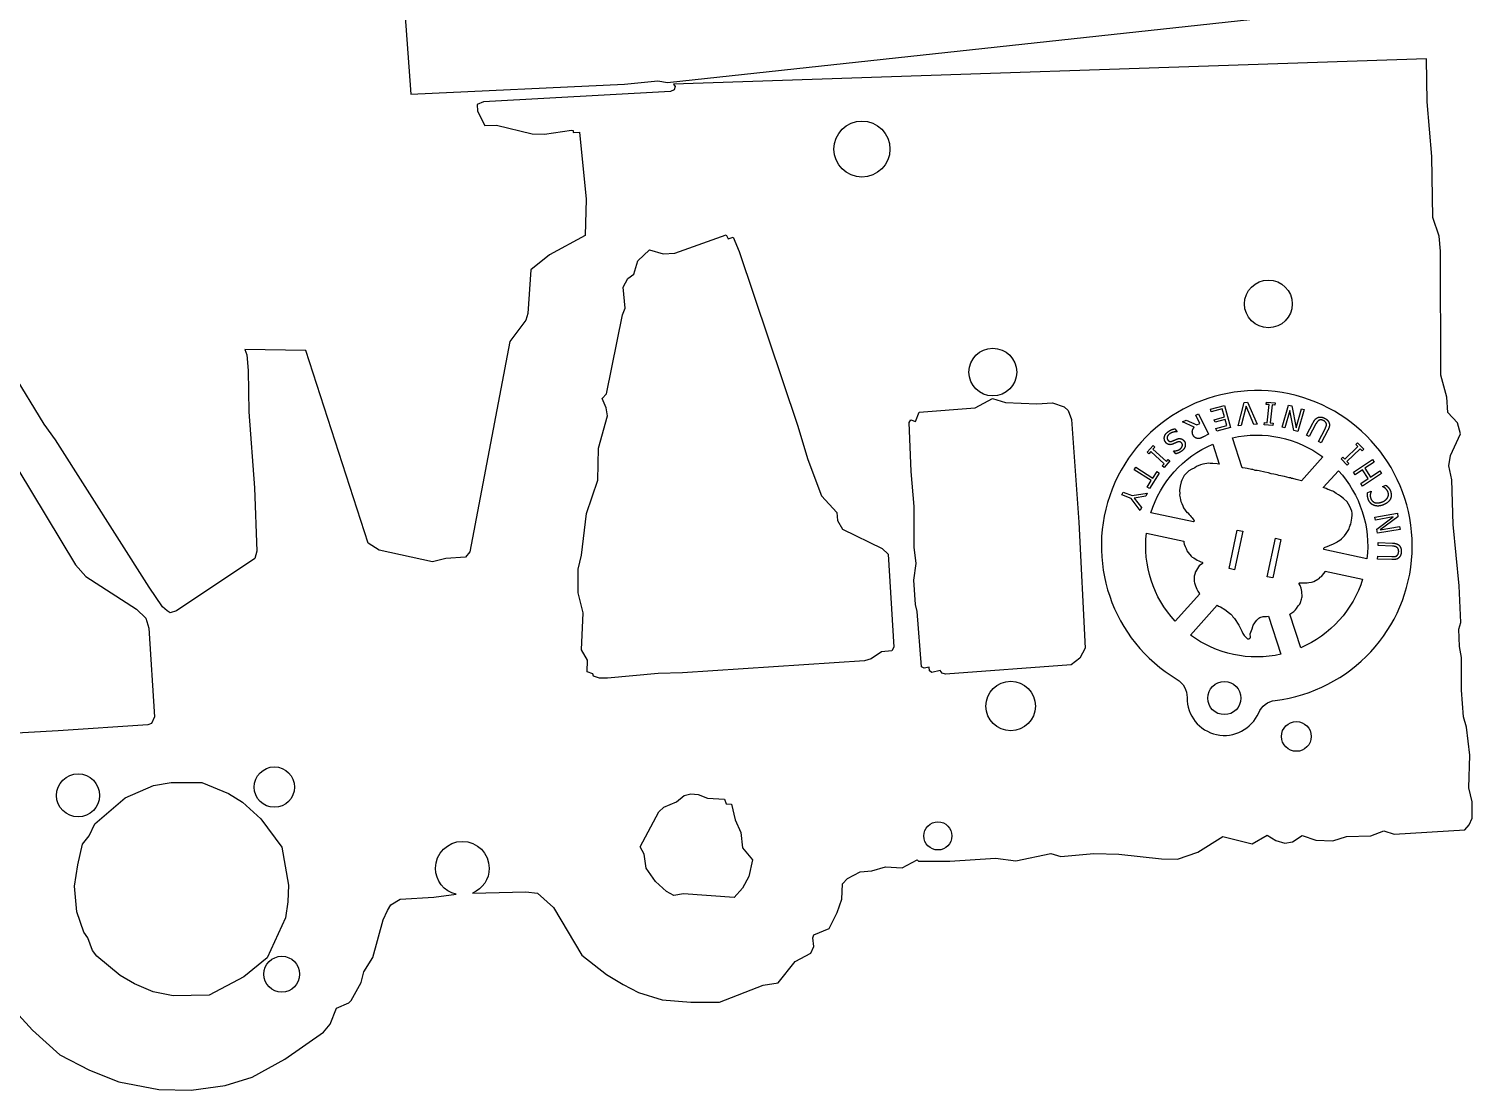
# Model space of a CAD drawing. Header units: millimetres. Extents: x 0 to 263, y -261 to 0.
# Drawn here: x 124 to 263.3, y -261 to -158.6 of the extents above; entities that cross this region are included whole.
import ezdxf

# ---------------------------------------------------------------- set-up
doc = ezdxf.new("R2010")
doc.units = ezdxf.units.MM
doc.layers.add('SCRAP_OUTLINE', color=5, linetype='Continuous')

msp = doc.modelspace()

# ---------------------------------------------------------------- linework, layer by layer
for points in [[(235.78, -223.11, 0.821365), (242.69, -224.58, -0.267689), (244.29, -223.38, 6.023346), (234.81, -221.36, -0.267689)], [(238.88, -200.59), (238.67, -200.56), (238.27, -200.54), (238.12, -200.53), (238, -200.53), (237.84, -200.51), (237.68, -200.54), (237.29, -200.59), (237.06, -200.66), (236.7, -200.81), (236.53, -200.94), (236.46, -200.99), (236.24, -201.08), (235.96, -201.24), (235.86, -201.33), (235.72, -201.45), (235.5, -201.69), (235.36, -201.95), (235.27, -202.13), (235.21, -202.31), (235.1, -202.7), (235.06, -203.13), (235.07, -203.42), (235.06, -203.57), (235.11, -203.83), (235.14, -204.04), (235.18, -204.18), (235.27, -204.4), (235.37, -204.62), (235.45, -204.79), (235.77, -205.24), (235.81, -205.25), (235.86, -205.29), (235.97, -205.44), (236.08, -205.56), (236.16, -205.68), (236.26, -205.77), (236.34, -205.88), (236.44, -205.98), (236.48, -206.03), (236.48, -206.08), (236.48, -206.09), (236.41, -206.17), (232.28, -205.29, -0.218412), (238.25, -198.66)], [(240.16, -198.04, -0.218412), (248.89, -199.89), (246.82, -202.19), (246.55, -202.14), (246.31, -202.08), (246, -201.98), (245.87, -201.96), (245.77, -201.92), (245.62, -201.9), (245.19, -201.78), (244.65, -201.67), (244.48, -201.62), (244.14, -201.55), (243.9, -201.51), (243.63, -201.42), (243.27, -201.37), (242.73, -201.25), (242.55, -201.2), (242.36, -201.19), (242.29, -201.18), (242.14, -201.11), (241.99, -201.11), (241.57, -201.02), (241.37, -200.99), (241.17, -200.94), (241.1, -200.93)], [(248.99, -208.84), (248.98, -208.81), (248.98, -208.74), (248.99, -208.69), (249.04, -208.64), (249.09, -208.61), (249.3, -208.55), (249.53, -208.43), (249.9, -208.27), (250.09, -208.17), (250.22, -208.13), (250.27, -208.1), (250.39, -208), (250.48, -207.96), (250.68, -207.79), (250.78, -207.69), (250.96, -207.5), (251.13, -207.28), (251.2, -207.17), (251.39, -206.88), (251.42, -206.8), (251.46, -206.66), (251.53, -206.49), (251.57, -206.37), (251.68, -205.81), (251.71, -205.52), (251.7, -205.33), (251.67, -205.13), (251.59, -204.91), (251.49, -204.67), (251.22, -204.23), (250.87, -203.91), (250.58, -203.68), (250.38, -203.54), (250.17, -203.41), (249.91, -203.23), (249.84, -203.2), (249.72, -203.17), (249.49, -203.07), (249.37, -203.04), (249.2, -202.95), (248.92, -202.85), (250.38, -201.23, -0.218412), (253.14, -209.72)], [(235.47, -208.01), (235.46, -208.14), (235.5, -208.31), (235.59, -208.54), (235.62, -208.61), (235.68, -208.72), (235.72, -208.84), (235.77, -208.94), (235.9, -209.12), (236.18, -209.48), (236.27, -209.56), (236.42, -209.63), (236.77, -209.84), (236.93, -209.91), (237.1, -210), (237.26, -210.06), (237.28, -210.07), (237.29, -210.1), (237.28, -210.13), (237.26, -210.16), (236.94, -210.41), (236.87, -210.5), (236.79, -210.65), (236.58, -210.98), (236.57, -211.02), (236.55, -211.12), (236.5, -211.29), (236.48, -211.41), (236.46, -211.87), (236.47, -211.91), (236.5, -212.05), (236.59, -212.33), (236.72, -212.65), (236.83, -212.85), (236.96, -213.04), (237.01, -213.09), (234.62, -215.74, -0.218412), (231.86, -207.25)], [(245.68, -215.05), (246.07, -214.81), (246.12, -214.77), (246.23, -214.66), (246.33, -214.53), (246.5, -214.27), (246.65, -214.09), (246.71, -213.94), (246.82, -213.61), (246.87, -213.48), (246.89, -213.38), (246.87, -212.89), (246.78, -212.54), (246.69, -212.29), (246.61, -212.13), (246.61, -212.08), (246.61, -212.06), (246.63, -212.04), (246.68, -212.04), (246.96, -212.05), (247.37, -212.05), (247.53, -212.02), (247.8, -211.99), (247.91, -211.96), (248.02, -211.9), (248.41, -211.68), (248.52, -211.61), (248.62, -211.51), (248.75, -211.42), (248.98, -211.15), (249.09, -210.98), (249.12, -210.91), (252.72, -211.68, -0.218412), (246.75, -218.31)], [(244.84, -218.93, -0.218412), (236.11, -217.08), (238.7, -214.21), (238.81, -214.29), (239, -214.37), (239.41, -214.62), (239.56, -214.7), (239.76, -214.86), (240.01, -215.08), (240.12, -215.19), (240.21, -215.33), (240.37, -215.48), (240.78, -216.13), (241, -216.59), (241.07, -216.71), (241.16, -216.92), (241.23, -217.04), (241.29, -217.12), (241.56, -217.39), (241.62, -217.43), (241.71, -217.44), (241.78, -217.43), (241.82, -217.41), (241.86, -217.38), (241.88, -217.35), (241.89, -217.3), (241.9, -217.22), (241.87, -217.02), (241.87, -216.95), (242.05, -216.48), (242.16, -216.14), (242.27, -215.99), (242.38, -215.79), (242.52, -215.65), (242.63, -215.51), (242.7, -215.45), (242.8, -215.4), (242.91, -215.35), (243.04, -215.31), (243.13, -215.3), (243.44, -215.29), (243.65, -215.26)]]:
    msp.add_lwpolyline(points, format="xyb", close=True)
for points in [[(238.05, -195.28), (239.38, -194.92), (239.97, -197.04), (238.64, -197.4), (238.57, -197.15), (239.61, -196.86), (239.45, -196.28), (238.48, -196.55), (238.41, -196.3), (239.38, -196.03), (239.16, -195.24), (238.12, -195.53)], [(241, -196.86), (240.7, -196.88), (241.29, -194.63), (241.6, -194.6), (242.53, -196.74), (242.22, -196.76), (241.47, -194.99)], [(243.41, -194.82), (243.43, -194.6), (244.28, -194.68), (244.26, -194.91), (243.98, -194.88), (243.81, -196.62), (244.09, -196.65), (244.07, -196.87), (243.22, -196.79), (243.24, -196.57), (243.52, -196.59), (243.69, -194.85)], [(244.96, -197.01), (245.57, -194.89), (245.88, -194.98), (246.3, -197.08), (246.82, -195.25), (247.08, -195.33), (246.48, -197.44), (246.08, -197.33), (245.7, -195.41), (245.22, -197.08)], [(232.1, -199.58), (231.93, -199.43), (232.5, -198.8), (232.67, -198.95), (232.48, -199.16), (233.78, -200.34), (233.96, -200.13), (234.13, -200.28), (233.56, -200.91), (233.39, -200.76), (233.58, -200.56), (232.28, -199.38)], [(252.08, -198.7), (252.24, -198.54), (252.83, -199.16), (252.67, -199.31), (252.47, -199.11), (251.21, -200.32), (251.4, -200.52), (251.24, -200.68), (250.65, -200.07), (250.81, -199.91), (251.01, -200.11), (252.27, -198.9)], [(251.83, -201.37), (253.67, -200.15), (253.83, -200.4), (252.93, -200.99), (253.49, -201.84), (254.39, -201.24), (254.55, -201.49), (252.71, -202.7), (252.55, -202.46), (253.27, -201.98), (252.71, -201.13), (251.99, -201.61)], [(230.69, -201.14), (230.84, -200.89), (232.48, -201.93), (232.88, -201.31), (233.1, -201.45), (232.15, -202.94), (231.93, -202.8), (232.32, -202.18)], [(231.38, -204.76), (231.27, -205.05), (230.4, -203.91), (229.49, -203.56), (229.6, -203.28), (230.48, -203.63), (231.92, -203.39), (231.8, -203.69), (230.69, -203.87)], [(253.9, -205.71), (256.07, -205.33), (256.13, -205.66), (254.42, -206.94), (256.29, -206.62), (256.34, -206.89), (254.17, -207.26), (254.1, -206.85), (255.67, -205.68), (253.95, -205.98)], [(239.83, -210.67), (240.62, -206.95), (241.16, -207.07), (240.37, -210.79)], [(243.51, -211.45), (244.3, -207.74), (244.84, -207.85), (244.05, -211.57)]]:
    msp.add_lwpolyline(points, close=True)
for points in [[(236.48, -197.01), (235.35, -196.51), (235.69, -196.34), (236.71, -196.81), (237, -196.66), (236.61, -195.88), (236.87, -195.74), (237.86, -197.71), (237.36, -197.96)], [(234.59, -197.18), (234.82, -197.47), (234.8, -197.48)], [(248.22, -196.7), (247.57, -197.92), (247.31, -197.78), (247.96, -196.57)], [(249.36, -197.32), (248.71, -198.53), (248.46, -198.39), (249.1, -197.18)], [(234.69, -199.6), (234.47, -199.32), (234.49, -199.31)], [(253.21, -203.32), (253.54, -203.19), (253.54, -203.21)], [(254.66, -202.77), (254.65, -202.75), (254.98, -202.62)], [(255.6, -208.51), (254.22, -208.45), (254.23, -208.16), (255.6, -208.21)], [(255.54, -209.8), (254.17, -209.75), (254.18, -209.46), (255.55, -209.51)]]:
    msp.add_lwpolyline(points)
msp.add_circle((239.38, -223.16), 1.6)
for points in [[(247.96, -196.57), (248.06, -196.36), (248.3, -196.12), (248.46, -196.07)], [(248.51, -196.36), (248.42, -196.41), (248.29, -196.57), (248.22, -196.7)], [(248.46, -196.07), (248.6, -196.03), (248.89, -196.08), (249.07, -196.17)], [(248.95, -196.39), (248.83, -196.33), (248.6, -196.31), (248.51, -196.36)], [(249.07, -196.17), (249.24, -196.26), (249.45, -196.49), (249.49, -196.63)], [(233.59, -198), (233.61, -197.86), (233.76, -197.61), (233.92, -197.49)], [(234.09, -197.67), (233.9, -197.82), (233.83, -198.14), (233.93, -198.27)], [(233.92, -197.49), (234.11, -197.34), (234.43, -197.21), (234.59, -197.18)], [(234.8, -197.48), (234.6, -197.46), (234.22, -197.57), (234.09, -197.67)], [(236.36, -197.8), (236.26, -197.58), (236.33, -197.18), (236.48, -197.01)], [(249.23, -196.74), (249.22, -196.64), (249.08, -196.46), (248.95, -196.39)], [(249.1, -197.18), (249.17, -197.04), (249.24, -196.84), (249.23, -196.74)], [(249.49, -196.63), (249.54, -196.78), (249.47, -197.11), (249.36, -197.32)], [(233.72, -198.49), (233.64, -198.39), (233.57, -198.13), (233.59, -198)], [(234.4, -198.66), (234.18, -198.74), (233.84, -198.65), (233.72, -198.49)], [(233.93, -198.27), (234.01, -198.37), (234.21, -198.42), (234.35, -198.36)], [(234.35, -198.36), (234.45, -198.32), (234.61, -198.25), (234.73, -198.2)], [(234.83, -198.47), (234.74, -198.51), (234.49, -198.62), (234.4, -198.66)], [(234.49, -199.31), (234.63, -199.32), (234.98, -199.23), (235.12, -199.12)], [(234.73, -198.2), (234.83, -198.15), (235.03, -198.11), (235.13, -198.13)], [(235.27, -198.56), (235.18, -198.46), (234.96, -198.42), (234.83, -198.47)], [(235.12, -199.12), (235.28, -198.99), (235.36, -198.69), (235.27, -198.56)], [(235.13, -198.13), (235.23, -198.14), (235.41, -198.25), (235.49, -198.35)], [(235.49, -198.35), (235.65, -198.56), (235.55, -199.11), (235.29, -199.3)], [(236.8, -198.11), (236.67, -198.1), (236.44, -197.95), (236.36, -197.8)], [(237.36, -197.96), (237.19, -198.05), (236.94, -198.13), (236.8, -198.11)], [(235.29, -199.3), (235.15, -199.42), (234.84, -199.56), (234.69, -199.6)], [(253.2, -203.64), (253.19, -203.56), (253.2, -203.4), (253.21, -203.32)], [(253.54, -203.21), (253.53, -203.26), (253.48, -203.41), (253.46, -203.51)], [(254.91, -202.92), (254.84, -202.86), (254.7, -202.79), (254.66, -202.77)], [(255.17, -203.28), (255.12, -203.16), (254.98, -202.98), (254.91, -202.92)], [(254.98, -202.62), (255.04, -202.67), (255.14, -202.77), (255.2, -202.85)], [(255.14, -203.8), (255.21, -203.68), (255.22, -203.41), (255.17, -203.28)], [(255.2, -202.85), (255.27, -202.92), (255.36, -203.06), (255.41, -203.19)], [(255.41, -203.19), (255.48, -203.39), (255.48, -203.77), (255.4, -203.95)], [(253.28, -204.02), (253.24, -203.92), (253.2, -203.73), (253.2, -203.64)], [(253.83, -204.57), (253.64, -204.51), (253.37, -204.23), (253.28, -204.02)], [(253.46, -203.51), (253.45, -203.61), (253.47, -203.81), (253.52, -203.93)], [(253.52, -203.93), (253.57, -204.06), (253.77, -204.25), (253.91, -204.3)], [(254.71, -204.52), (254.45, -204.62), (254.02, -204.64), (253.83, -204.57)], [(253.91, -204.3), (254.05, -204.34), (254.4, -204.31), (254.6, -204.24)], [(254.6, -204.24), (254.81, -204.15), (255.07, -203.93), (255.14, -203.8)], [(255.4, -203.95), (255.31, -204.13), (254.97, -204.42), (254.71, -204.52)], [(255.6, -208.21), (255.83, -208.22), (256.16, -208.33), (256.27, -208.45)], [(256.03, -208.62), (255.95, -208.56), (255.75, -208.51), (255.6, -208.51)], [(256.2, -209.03), (256.2, -208.9), (256.12, -208.68), (256.03, -208.62)], [(256.27, -208.45), (256.36, -208.56), (256.45, -208.84), (256.45, -209.04)], [(256.22, -209.62), (256.1, -209.73), (255.78, -209.81), (255.54, -209.8)], [(255.55, -209.51), (255.71, -209.52), (255.91, -209.49), (256, -209.44)], [(256, -209.44), (256.09, -209.38), (256.19, -209.18), (256.2, -209.03)], [(256.45, -209.04), (256.44, -209.24), (256.32, -209.52), (256.22, -209.62)]]:
    msp.add_open_spline(points, degree=2)
at = {"layer": 'SCRAP_OUTLINE', "color": 5}
for points in [[(159.81, -150.36), (160.88, -164.91), (181.51, -163.94), (184.72, -163.61), (185.65, -163.78), (259.09, -155.82)], [(120.09, -196.38), (128.52, -210.31), (129.52, -211.44), (134.4, -214.59), (135.3, -215.44), (135.61, -216.43), (136.13, -224.97), (135.84, -225.61), (135.5, -225.73), (126.85, -226.31), (121.69, -226.6)]]:
    msp.add_lwpolyline(points, dxfattribs=at)
msp.add_lwpolyline([(123.04, -253.75), (124.38, -255.19), (127.01, -257.58), (129.88, -259.07), (132.7, -260.19), (136.56, -260.93), (139.68, -260.99), (142.96, -260.55), (145.56, -259.74), (148.73, -258.01), (152.45, -255.38), (153.1, -254.63), (153.69, -253.08), (154.91, -252.56), (155.13, -252.33), (156.09, -250.59), (156.34, -249.58), (157.21, -248.18), (158.21, -244.54), (158.63, -243.64), (158.95, -243.12), (159.84, -242.57), (163.1, -242.37), (165.24, -242.09, -0.345716), (163.26, -239.58, -1), (168.44, -239.58, -0.303185), (166.84, -241.97), (171.98, -241.84), (173.09, -241.99), (174.63, -243.37), (177.39, -247.95), (179.76, -249.82), (181.37, -250.79), (182.85, -251.57), (185.12, -252.27), (187.9, -252.5), (190.67, -252.51), (194.88, -250.85), (196.33, -250.63), (197.96, -248.56), (199.48, -247.76), (199.77, -247.14), (199.67, -246.3), (199.78, -245.99), (201.26, -245.38), (202.03, -243.85), (202.47, -242.56), (202.53, -241.09), (203.02, -240.57), (204.22, -239.91), (205.36, -239.84), (206.69, -239.44), (208.29, -239.55), (209.75, -238.77), (209.85, -238.88), (212.9, -238.88), (217.28, -238.6), (219.27, -238.85), (222.62, -238.16), (223.6, -238.46), (226.79, -238.17), (229.18, -238.21), (233.3, -238.67), (234.87, -238.69), (236.83, -238.02), (239.22, -236.53), (242.05, -237.21), (243.52, -236.4), (244.36, -236.9), (245.2, -237.15), (245.96, -237.02), (246.89, -236.42), (248.21, -236.88), (249.83, -236.92), (251.17, -236.53), (253.52, -236.46), (254.77, -235.97), (255.76, -236.29), (262.59, -235.88), (263.01, -235.39), (263.28, -234.75), (263.29, -233.18), (262.98, -231.83), (263.08, -228.67), (262.74, -225.96), (262.45, -224.96), (262.27, -222.41), (262.27, -219.26), (262.06, -218.18), (262, -216.51), (262.19, -215.86), (262.02, -212.34), (261.47, -206.41), (261.33, -202.09), (261.03, -200.75), (261.2, -199.74), (262.18, -197.65), (261.86, -196.6), (260.94, -195.61), (260.86, -194.14), (260.27, -191.99), (260.23, -180.05), (260.09, -178.6), (259.5, -176.79), (259.39, -170.92), (258.96, -165.63), (258.88, -161.5), (186.21, -163.94), (186.4, -164.14), (186.29, -164.49), (185.95, -164.64), (167.9, -165.62), (167.28, -165.89), (167.3, -166.55), (168.03, -167.92), (169.13, -167.9), (172.57, -168.73), (173.78, -168.74), (176.38, -168.38), (176.55, -168.39), (176.55, -168.59), (177.16, -168.57), (177.8, -175.02), (177.7, -178.52), (174.25, -180.38), (172.47, -181.84), (172.16, -186.05), (171.98, -186.69), (170.42, -188.75), (166.58, -209.06), (166.16, -209.57), (164.27, -209.68), (162.98, -210.02), (157.82, -208.9), (156.77, -208.22), (150.75, -189.63), (144.85, -189.52), (145.04, -190.04), (145.18, -191.57), (145.26, -195.54), (145.78, -202.89), (146.03, -209), (145.84, -209.69), (138.25, -214.73), (137.64, -214.92), (137.37, -214.75), (136.93, -214.37), (135.63, -212.45), (126.59, -198.23), (125.5, -196.73), (122.44, -191.73)], format="xyb", dxfattribs=at)
for points in [[(201.71, -170.19, -1), (207.11, -170.19, -1)], [(241.32, -185.13, -1), (245.93, -185.13, -1)], [(214.73, -191.71, -1), (219.34, -191.71, -1)], [(216.37, -223.93, -1), (221.15, -223.93, -1)], [(244.89, -226.86, -1), (247.76, -226.86, -1)], [(126.69, -232.55, -1), (130.85, -232.55, -1)], [(145.76, -231.75, -1), (149.66, -231.75, -1)], [(210.38, -236.46, -1), (213.09, -236.46, -1)], [(146.69, -249.8, -1), (150.15, -249.8, -1)]]:
    msp.add_lwpolyline(points, format="xyb", close=True, dxfattribs=at)
for points in [[(183.91, -179.9), (185.23, -180.29), (186.34, -180.23), (191.29, -178.48), (191.5, -178.86), (191.97, -178.7), (192.56, -180.06), (198.19, -196.82), (199.17, -200.13), (200.49, -203.64), (201.98, -205.27), (202.05, -206.04), (202.53, -206.87), (206.37, -208.72), (206.95, -209.28), (207.47, -218.25), (207.29, -218.6), (206.28, -218.71), (205.29, -219.37), (204.64, -219.56), (187.09, -220.73), (184.74, -220.78), (179.84, -221.24), (179.07, -221.23), (178.51, -221.03), (178.44, -220.82), (177.89, -220.62), (177.94, -219.51), (177.36, -218.52), (177.5, -214.95), (177.01, -213), (177.03, -210.72), (177.33, -209.37), (177.83, -205.35), (178.93, -202.12), (178.99, -199.06), (179.84, -195.94), (179.73, -195.16), (179.35, -194.26), (179.76, -193.82), (181.3, -186.17), (181.56, -185.55), (181.38, -183.51), (181.83, -182.69), (182.38, -182.25), (182.78, -180.98)], [(209.65, -210.18), (209.45, -208.59), (209.45, -204.68), (209.15, -201.31), (208.96, -196.58), (209.12, -196.33), (209.58, -196.48), (209.94, -195.58), (215.34, -195.17), (217.01, -194.27), (218.27, -194.65), (221.28, -194.78), (222.79, -194.67), (223.92, -195.05), (224.3, -195.41), (224.62, -196.29), (225.35, -206.19), (225.95, -218.34), (225.43, -219.31), (224.59, -219.94), (212.47, -220.84), (212.14, -220.76), (211.96, -220.51), (211.16, -220.69), (210.93, -220.54), (210.9, -220.17), (210.4, -220.28), (210.17, -220.14), (209.75, -214.82), (209.57, -214.14), (209.43, -211.77)], [(128.66, -243.79), (128.41, -241.32), (128.74, -239.24), (129.21, -237.25), (129.85, -236.44), (130.39, -235.3), (133.32, -232.8), (136.04, -231.61), (137.74, -231.3), (140.72, -231.29), (143.29, -232.37), (144.63, -233.2), (146.41, -234.81), (148.43, -237.53), (149.06, -241.2), (149.02, -242.81), (148.77, -244.37), (147, -248.21), (144.76, -250.04), (141.42, -251.82), (137.94, -251.89), (136.03, -251.5), (134.22, -250.73), (132.82, -249.91), (130.57, -248.05), (130.16, -247.52), (129.71, -246.28), (129.34, -245.75)], [(185.55, -241.82), (184.48, -240.86), (183.58, -239.56), (183.4, -238.21), (183.01, -237.51), (184.82, -234.15), (185.28, -233.69), (186.5, -233.18), (187.25, -232.57), (187.9, -232.4), (188.61, -232.47), (189.51, -232.83), (191.13, -232.91), (191.29, -233.35), (191.81, -233.38), (192.19, -234.91), (192.72, -236.12), (192.88, -237.61), (193.85, -238.77), (193.49, -240.37), (192.88, -241.49), (192.08, -242.4), (187.18, -242.04), (186.24, -242.22)]]:
    msp.add_lwpolyline(points, close=True, dxfattribs=at)

doc.saveas('drawing.dxf')
